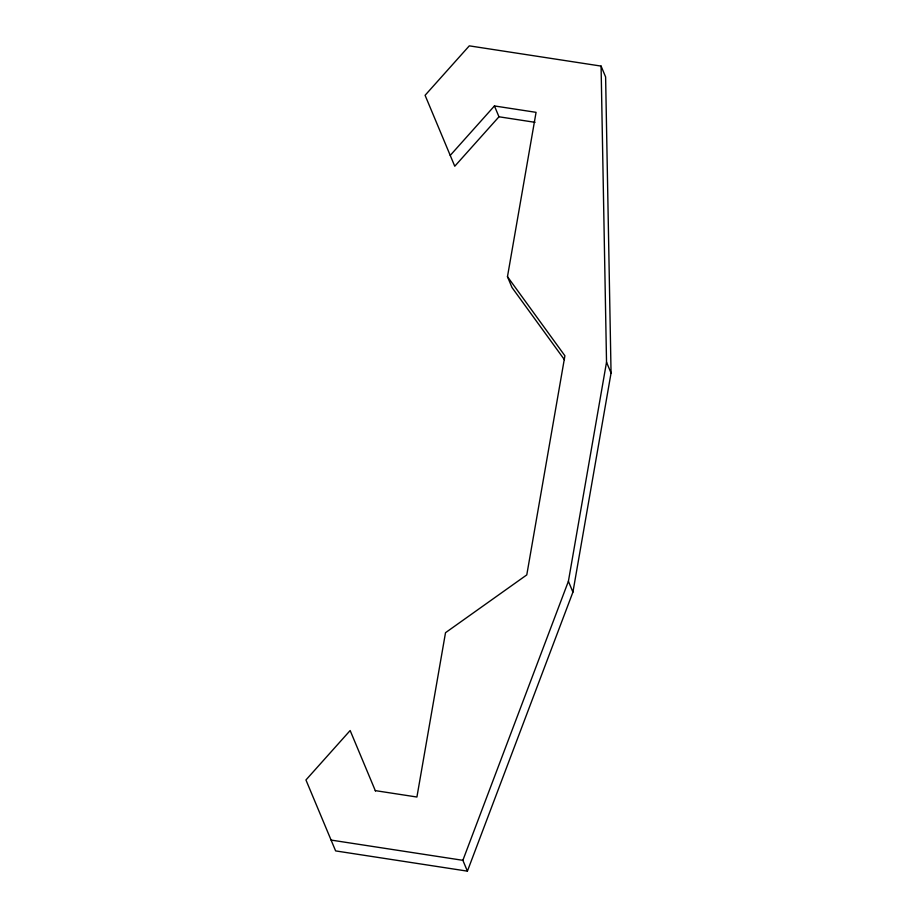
<?xml version="1.0" encoding="UTF-8"?>
<svg xmlns="http://www.w3.org/2000/svg" width="917" height="917" viewBox="0 0 917 917"><rect width="100%" height="100%" fill="white"/><g stroke="black" fill="none" stroke-linecap="round" stroke-linejoin="round"><path stroke-width="1.38" d="M564.448 359.739L511.995 287.502L507.468 276.67L536.067 112.344L494.446 105.948L450.236 155.397M375.454 791.004L350.156 730.528L305.946 779.966L335.622 850.907L467.406 871.15L462.867 860.318L568.402 581.275L606.527 362.181L601.082 66.093L469.298 45.85L425.087 95.299L454.763 166.229L498.974 116.78L535.047 122.328M467.406 871.15L572.93 592.107L611.054 373.013L605.61 76.925L601.082 66.093M375.305 790.626L416.914 797.022L445.513 632.696L526.782 574.89L564.906 355.785L507.468 276.67M331.094 840.075L462.867 860.318M606.527 362.181L611.054 373.013M494.446 105.948L498.974 116.78M568.402 581.275L572.93 592.107"/></g></svg>
